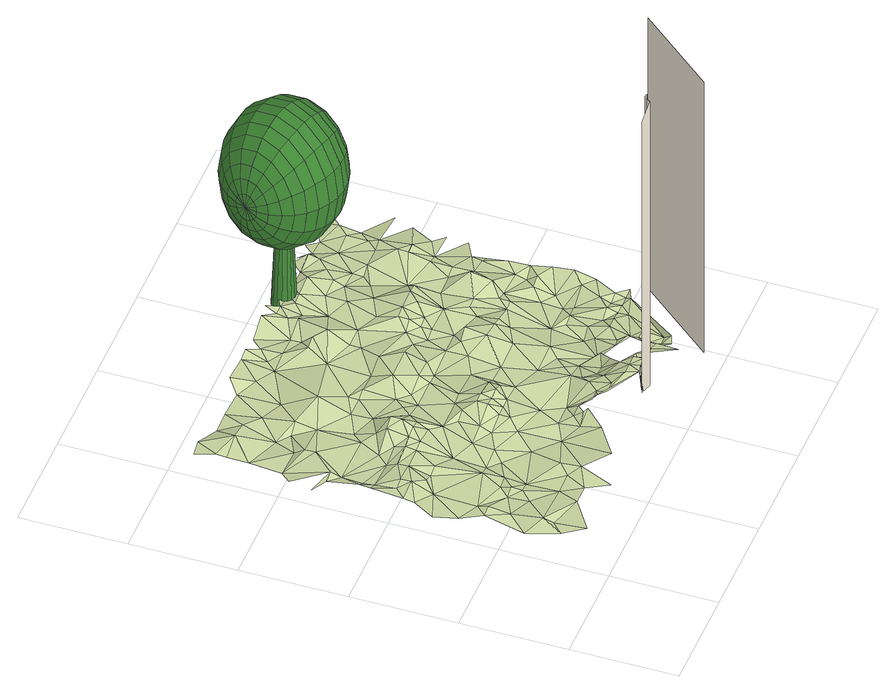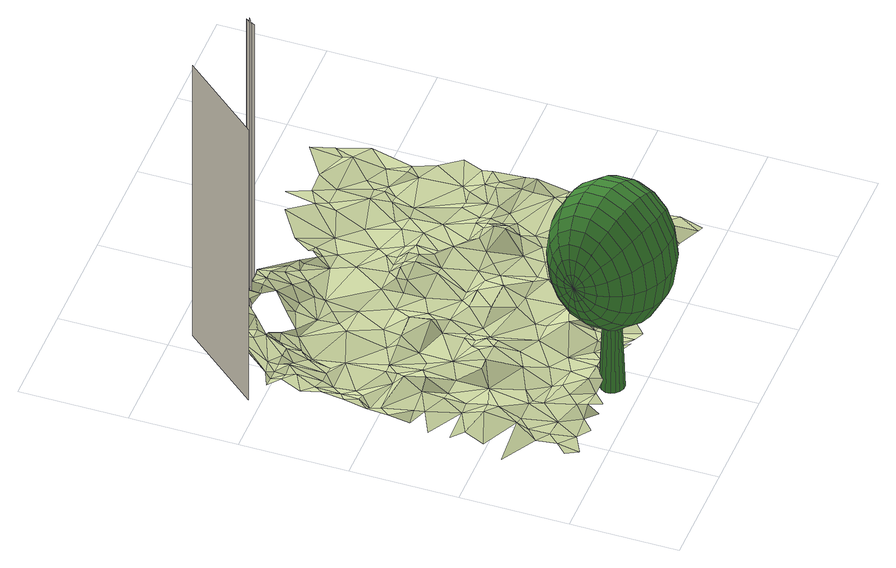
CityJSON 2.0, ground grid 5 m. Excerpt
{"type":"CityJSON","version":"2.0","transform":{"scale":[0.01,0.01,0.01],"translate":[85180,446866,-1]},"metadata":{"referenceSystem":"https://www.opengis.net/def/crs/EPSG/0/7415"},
"CityObjects":{
"building1":{"type":"Building","attributes":{"b3_dak_type":"slanted","b3_h_dak_50p":20.15,"b3_h_dak_70p":21.5,"b3_h_dak_max":52.27,"b3_h_dak_min":1.05,"b3_h_maaiveld":0.002,"b3_kas_warenhuis":false,"b3_mutatie_ahn3_ahn4":false,"b3_reconstructie_onvolledig":false,"b3_rmse_lod12":3.56,"b3_rmse_lod13":2.85,"b3_rmse_lod22":0.467,"b3_val3dity_lod12":"[]","b3_val3dity_lod13":"[]","b3_val3dity_lod22":"[303]","b3_volume_lod12":169744.66,"b3_volume_lod13":169475.98,"b3_volume_lod22":160186.91,"geconstateerd":false,"oorspronkelijkbouwjaar":1945,"status":"Pand in gebruik"},"children":["building1-1"]},
"building1-1":{"type":"BuildingPart","parents":["building1"],"geometry":[{"type":"MultiSurface","lod":"2.2","boundaries":[[[0,1,2,3]],[[4,5,1,0]],[[6,7,5,4,8]],[[9,10,11,12]]],"semantics":{"surfaces":[{"type":"WallSurface","on_footprint_edge":true}],"values":[0,0,0,0]}}]},
"tree1":{"type":"SolitaryVegetationObject","geometry":[{"type":"MultiSurface","lod":"3","boundaries":[[[13,14,15,16,17,18,19,20,21,22,23,24,25,26,27,28]],[[29,30,17,16]],[[30,31,18,17]],[[31,32,19,18]],[[32,33,20,19]],[[33,34,21,20]],[[34,35,22,21]],[[35,36,23,22]],[[36,37,24,23]],[[37,38,25,24]],[[38,39,26,25]],[[39,40,27,26]],[[40,41,28,27]],[[41,42,13,28]],[[42,43,14,13]],[[43,44,15,14]],[[44,29,16,15]],[[32,31,30,29,44,43,42,41,40,39,38,37,36,35,34,33]],[[45,46,47]],[[45,47,48]],[[45,48,49]],[[45,49,50]],[[45,50,51]],[[45,51,52]],[[45,52,53]],[[45,53,54]],[[45,54,55]],[[45,55,56]],[[45,56,57]],[[45,57,58]],[[45,58,59]],[[45,59,60]],[[45,60,61]],[[45,61,46]],[[62,63,47,46]],[[63,64,48,47]],[[64,65,49,48]],[[65,66,50,49]],[[66,67,51,50]],[[67,68,52,51]],[[68,69,53,52]],[[69,70,54,53]],[[70,71,55,54]],[[71,72,56,55]],[[72,73,57,56]],[[73,74,58,57]],[[74,75,59,58]],[[75,76,60,59]],[[76,77,61,60]],[[77,62,46,61]],[[78,79,63,62]],[[79,80,64,63]],[[80,81,65,64]],[[81,82,66,65]],[[82,83,67,66]],[[83,84,68,67]],[[84,85,69,68]],[[85,86,70,69]],[[86,87,71,70]],[[87,88,72,71]],[[88,89,73,72]],[[89,90,74,73]],[[90,91,75,74]],[[91,92,76,75]],[[92,93,77,76]],[[93,78,62,77]],[[94,95,79,78]],[[95,96,80,79]],[[96,97,81,80]],[[97,98,82,81]],[[98,99,83,82]],[[99,100,84,83]],[[100,101,85,84]],[[101,102,86,85]],[[102,103,87,86]],[[103,104,88,87]],[[104,105,89,88]],[[105,106,90,89]],[[106,107,91,90]],[[107,108,92,91]],[[108,109,93,92]],[[109,94,78,93]],[[110,111,95,94]],[[111,112,96,95]],[[112,113,97,96]],[[113,114,98,97]],[[114,115,99,98]],[[115,116,100,99]],[[116,117,101,100]],[[117,118,102,101]],[[118,119,103,102]],[[119,120,104,103]],[[120,121,105,104]],[[121,122,106,105]],[[122,123,107,106]],[[123,124,108,107]],[[124,125,109,108]],[[125,110,94,109]],[[126,127,111,110]],[[127,128,112,111]],[[128,129,113,112]],[[129,130,114,113]],[[130,131,115,114]],[[131,132,116,115]],[[132,133,117,116]],[[133,134,118,117]],[[134,135,119,118]],[[135,136,120,119]],[[136,137,121,120]],[[137,138,122,121]],[[138,139,123,122]],[[139,140,124,123]],[[140,141,125,124]],[[141,126,110,125]],[[142,143,127,126]],[[143,144,128,127]],[[144,145,129,128]],[[145,146,130,129]],[[146,147,131,130]],[[147,148,132,131]],[[148,149,133,132]],[[149,150,134,133]],[[150,151,135,134]],[[151,152,136,135]],[[152,153,137,136]],[[153,154,138,137]],[[154,155,139,138]],[[155,156,140,139]],[[156,157,141,140]],[[157,142,126,141]],[[158,159,143,142]],[[159,160,144,143]],[[160,161,145,144]],[[161,162,146,145]],[[162,163,147,146]],[[163,164,148,147]],[[164,165,149,148]],[[165,166,150,149]],[[166,167,151,150]],[[167,168,152,151]],[[168,169,153,152]],[[169,170,154,153]],[[170,171,155,154]],[[171,172,156,155]],[[172,173,157,156]],[[173,158,142,157]],[[174,175,159,158]],[[175,176,160,159]],[[176,177,161,160]],[[177,178,162,161]],[[178,179,163,162]],[[179,180,164,163]],[[180,181,165,164]],[[181,182,166,165]],[[182,183,167,166]],[[183,184,168,167]],[[184,185,169,168]],[[185,186,170,169]],[[186,187,171,170]],[[187,188,172,171]],[[188,189,173,172]],[[189,174,158,173]],[[190,191,175,174]],[[191,192,176,175]],[[192,193,177,176]],[[193,194,178,177]],[[194,195,179,178]],[[195,196,180,179]],[[196,197,181,180]],[[197,198,182,181]],[[198,199,183,182]],[[199,200,184,183]],[[200,201,185,184]],[[201,202,186,185]],[[202,203,187,186]],[[203,204,188,187]],[[204,205,189,188]],[[205,190,174,189]],[[206,207,191,190]],[[207,208,192,191]],[[208,209,193,192]],[[209,210,194,193]],[[210,211,195,194]],[[211,212,196,195]],[[212,213,197,196]],[[213,214,198,197]],[[214,215,199,198]],[[215,216,200,199]],[[216,217,201,200]],[[217,218,202,201]],[[218,219,203,202]],[[219,220,204,203]],[[220,221,205,204]],[[221,206,190,205]],[[222,223,207,206]],[[223,224,208,207]],[[224,225,209,208]],[[225,226,210,209]],[[226,227,211,210]],[[227,228,212,211]],[[228,229,213,212]],[[229,230,214,213]],[[230,231,215,214]],[[231,232,216,215]],[[232,233,217,216]],[[233,234,218,217]],[[234,235,219,218]],[[235,236,220,219]],[[236,237,221,220]],[[237,222,206,221]],[[238,239,223,222]],[[239,240,224,223]],[[240,241,225,224]],[[241,242,226,225]],[[242,243,227,226]],[[243,244,228,227]],[[244,245,229,228]],[[245,246,230,229]],[[246,247,231,230]],[[247,248,232,231]],[[248,249,233,232]],[[249,250,234,233]],[[250,251,235,234]],[[251,252,236,235]],[[252,253,237,236]],[[253,238,222,237]],[[254,255,239,238]],[[255,256,240,239]],[[256,257,241,240]],[[257,258,242,241]],[[258,259,243,242]],[[259,260,244,243]],[[260,261,245,244]],[[261,262,246,245]],[[262,263,247,246]],[[263,264,248,247]],[[264,265,249,248]],[[265,266,250,249]],[[266,267,251,250]],[[267,268,252,251]],[[268,269,253,252]],[[269,254,238,253]],[[270,271,255,254]],[[271,272,256,255]],[[272,273,257,256]],[[273,274,258,257]],[[274,275,259,258]],[[275,276,260,259]],[[276,277,261,260]],[[277,278,262,261]],[[278,279,263,262]],[[279,280,264,263]],[[280,281,265,264]],[[281,282,266,265]],[[282,283,267,266]],[[283,284,268,267]],[[284,285,269,268]],[[285,270,254,269]],[[286,271,270]],[[286,272,271]],[[286,273,272]],[[286,274,273]],[[286,275,274]],[[286,276,275]],[[286,277,276]],[[286,278,277]],[[286,279,278]],[[286,280,279]],[[286,281,280]],[[286,282,281]],[[286,283,282]],[[286,284,283]],[[286,285,284]],[[286,270,285]]]}]},
"landuse1":{"type":"LandUse","attributes":{"3df_class":"Terrain","bgt_fysiekvoorkomen":"open verharding","bgt_status":"bestaand","identificatienamespace":"NL.IMGeo","onbegroeidterreindeeloptalud":"false","relatievehoogteligging":0,"aantal_punten":0},"geometry":[{"type":"MultiSurface","lod":"1.2","boundaries":[[[287,288,289]],[[290,291,287]],[[291,288,287]],[[288,292,289]],[[292,293,289]],[[290,294,291]],[[294,288,291]],[[295,293,296]],[[297,298,295]],[[299,293,292]],[[292,288,300]],[[299,296,293]],[[301,298,297]],[[296,297,295]],[[299,292,302]],[[294,303,288]],[[304,301,305]],[[302,296,299]],[[300,288,303]],[[302,292,300]],[[306,307,304]],[[305,301,297]],[[306,304,305]],[[308,309,307]],[[308,307,306]],[[302,310,296]],[[311,302,300]],[[312,309,308]],[[306,313,308]],[[305,313,306]],[[311,300,303]],[[314,303,294]],[[315,309,316]],[[317,297,296]],[[305,297,318]],[[309,312,316]],[[311,319,302]],[[320,315,321]],[[302,319,310]],[[310,317,296]],[[318,297,322]],[[315,316,321]],[[311,303,323]],[[319,311,323]],[[324,321,325]],[[305,326,313]],[[313,327,308]],[[308,328,312]],[[326,305,318]],[[310,319,329]],[[322,297,317]],[[303,314,330]],[[323,329,319]],[[316,312,328]],[[330,323,303]],[[326,318,322]],[[331,332,314]],[[313,326,327]],[[310,329,317]],[[308,327,328]],[[321,316,333]],[[325,321,333]],[[314,332,330]],[[326,322,334]],[[322,317,334]],[[335,329,323]],[[336,323,330]],[[337,338,325]],[[328,339,316]],[[317,329,340]],[[325,333,341]],[[326,342,327]],[[336,330,332]],[[342,326,334]],[[337,325,341]],[[343,334,317]],[[340,329,335]],[[344,345,338]],[[327,346,328]],[[347,333,316]],[[340,343,317]],[[336,348,323]],[[345,344,349]],[[316,339,347]],[[335,323,348]],[[334,343,342]],[[349,350,351]],[[346,327,342]],[[339,328,352]],[[338,337,353]],[[346,352,328]],[[344,350,349]],[[344,338,353]],[[354,340,335]],[[355,336,332]],[[356,342,343]],[[343,340,357]],[[356,346,342]],[[355,332,358]],[[341,333,359]],[[341,360,337]],[[354,357,340]],[[352,346,361]],[[339,352,362]],[[354,335,348]],[[346,356,361]],[[363,350,344]],[[355,348,336]],[[333,347,359]],[[339,364,347]],[[361,362,352]],[[360,353,337]],[[339,362,364]],[[365,356,343]],[[366,344,353]],[[356,367,361]],[[360,341,359]],[[366,363,344]],[[343,357,368]],[[361,369,362]],[[367,369,361]],[[365,367,356]],[[354,348,370]],[[364,371,347]],[[357,354,372]],[[358,373,355]],[[368,365,343]],[[371,359,347]],[[362,374,364]],[[375,353,360]],[[369,374,362]],[[370,348,355]],[[367,376,369]],[[377,366,353]],[[359,375,360]],[[365,376,367]],[[372,354,370]],[[363,366,378]],[[375,377,353]],[[357,372,379]],[[364,380,371]],[[374,380,364]],[[368,357,381]],[[365,368,376]],[[381,357,379]],[[382,374,369]],[[376,382,369]],[[383,359,371]],[[377,378,366]],[[373,384,355]],[[368,382,376]],[[355,385,370]],[[386,375,359]],[[374,382,380]],[[355,384,385]],[[383,371,380]],[[372,370,387]],[[372,388,379]],[[389,377,375]],[[368,381,390]],[[381,379,390]],[[359,383,386]],[[373,391,384]],[[372,387,388]],[[368,392,382]],[[380,382,393]],[[385,384,394]],[[395,379,388]],[[389,375,386]],[[379,396,390]],[[378,377,397]],[[398,370,385]],[[398,387,370]],[[394,384,399]],[[379,395,396]],[[368,390,400]],[[384,391,399]],[[380,401,383]],[[400,392,368]],[[382,392,393]],[[389,397,377]],[[388,387,402]],[[393,403,380]],[[394,404,385]],[[394,399,405]],[[395,388,402]],[[390,396,400]],[[383,406,386]],[[398,385,404]],[[395,407,396]],[[380,403,401]],[[404,394,405]],[[402,407,395]],[[402,387,408]],[[387,398,408]],[[383,401,406]],[[393,392,403]],[[396,409,400]],[[396,407,409]],[[410,404,405]],[[402,408,407]],[[410,405,411]],[[400,409,412]],[[407,413,409]],[[403,392,414]],[[397,389,415]],[[407,408,413]],[[386,416,389]],[[403,417,401]],[[417,406,401]],[[418,404,410]],[[400,419,392]],[[410,411,418]],[[408,398,420]],[[409,421,412]],[[422,418,411]],[[409,413,421]],[[400,412,419]],[[413,408,423]],[[392,419,414]],[[415,424,397]],[[425,403,414]],[[406,426,386]],[[403,425,417]],[[398,404,427]],[[418,428,404]],[[415,389,416]],[[429,422,411]],[[422,430,418]],[[417,431,406]],[[413,423,421]],[[420,423,408]],[[422,432,430]],[[418,430,428]],[[433,425,414]],[[398,427,420]],[[414,419,433]],[[412,421,434]],[[425,431,417]],[[429,432,422]],[[426,416,386]],[[412,435,419]],[[421,423,436]],[[404,428,427]],[[423,420,436]],[[437,424,415]],[[406,431,426]],[[435,412,434]],[[438,428,430]],[[430,432,438]],[[421,436,434]],[[439,440,429]],[[419,435,433]],[[429,441,432]],[[429,440,442]],[[437,415,416]],[[432,441,438]],[[428,438,443]],[[429,442,441]],[[444,436,420]],[[425,445,431]],[[442,440,446]],[[433,447,425]],[[427,428,443]],[[435,448,433]],[[449,441,442]],[[436,444,434]],[[450,420,427]],[[441,451,438]],[[438,452,443]],[[442,446,449]],[[453,437,416]],[[420,450,444]],[[438,451,452]],[[447,445,425]],[[454,441,449]],[[433,448,447]],[[434,455,435]],[[454,451,441]],[[449,446,456]],[[426,457,416]],[[458,453,416]],[[459,426,431]],[[456,454,449]],[[427,443,460]],[[453,461,437]],[[434,444,455]],[[445,459,431]],[[457,458,416]],[[443,452,460]],[[448,435,462]],[[427,463,450]],[[452,451,464]],[[465,451,454]],[[465,454,456]],[[466,465,456]],[[435,455,462]],[[427,460,463]],[[461,453,467]],[[458,467,453]],[[452,464,460]],[[451,468,464]],[[426,469,457]],[[465,466,470]],[[471,450,463]],[[447,448,472]],[[426,459,473]],[[447,472,445]],[[444,450,474]],[[457,475,458]],[[455,444,476]],[[463,460,471]],[[426,477,469]],[[426,473,477]],[[466,478,470]],[[448,462,472]],[[458,479,467]],[[464,480,460]],[[464,468,480]],[[462,455,481]],[[469,475,457]],[[475,479,458]],[[450,471,482]],[[445,483,459]],[[476,444,474]],[[484,470,478]],[[481,455,476]],[[467,479,485]],[[471,460,486]],[[445,472,483]],[[450,482,474]],[[477,475,469]],[[484,487,470]],[[460,480,486]],[[472,462,488]],[[462,481,489]],[[459,490,473]],[[482,471,486]],[[481,476,491]],[[489,488,462]],[[473,490,477]],[[475,492,479]],[[489,481,491]],[[484,493,494]],[[495,485,479]],[[477,492,475]],[[496,487,484]],[[483,490,459]],[[488,483,472]],[[486,480,497]],[[494,496,484]],[[498,494,493]],[[476,474,499]],[[499,491,476]],[[500,487,496]],[[489,501,488]],[[502,483,488]],[[503,487,500]],[[479,504,495]],[[505,474,482]],[[506,494,498]],[[504,479,492]],[[482,486,507]],[[506,496,494]],[[488,501,502]],[[486,497,508]],[[477,490,509]],[[510,497,503]],[[511,497,510]],[[512,490,483]],[[492,477,509]],[[513,500,496]],[[514,483,502]],[[515,489,491]],[[505,499,474]],[[513,496,506]],[[511,510,503]],[[508,497,511]],[[513,503,500]],[[512,483,514]],[[486,508,507]],[[502,501,516]],[[517,495,504]],[[491,499,515]],[[492,518,504]],[[490,512,519]],[[514,502,516]],[[489,520,501]],[[505,482,521]],[[503,522,511]],[[521,482,507]],[[499,505,523]],[[509,518,492]],[[517,504,524]],[[512,514,525]],[[511,522,508]],[[524,504,518]],[[525,514,516]],[[526,517,524]],[[515,499,523]],[[512,525,519]],[[520,516,501]],[[515,520,489]],[[503,513,527]],[[528,490,519]],[[513,506,527]],[[522,503,529]],[[509,490,528]],[[508,530,507]],[[531,506,498]],[[508,522,530]],[[518,509,532]],[[524,518,532]],[[516,533,525]],[[534,523,505]],[[503,527,529]],[[507,535,521]],[[530,535,507]],[[520,533,516]],[[534,505,521]],[[515,523,534]],[[536,519,525]],[[522,537,530]],[[522,529,537]],[[509,538,532]],[[539,524,532]],[[533,540,525]],[[520,515,541]],[[528,519,536]],[[534,541,515]],[[528,542,509]],[[531,527,506]],[[509,542,538]],[[535,543,521]],[[530,543,535]],[[520,540,533]],[[537,543,530]],[[540,536,525]],[[529,544,537]],[[545,524,539]],[[532,538,539]],[[529,527,544]],[[546,534,521]],[[541,547,520]],[[548,537,544]],[[548,543,537]],[[541,534,547]],[[549,521,543]],[[540,520,550]],[[544,527,551]],[[538,552,539]],[[547,553,520]],[[534,554,547]],[[546,521,555]],[[548,544,551]],[[546,554,534]],[[528,536,556]],[[539,552,545]],[[556,542,528]],[[543,548,557]],[[542,558,538]],[[550,520,553]],[[549,555,521]],[[527,531,551]],[[559,536,540]],[[551,560,548]],[[558,552,538]],[[543,557,549]],[[557,548,561]],[[560,561,548]],[[540,550,559]],[[562,554,546]],[[554,563,547]],[[564,558,542]],[[565,556,536]],[[551,566,560]],[[542,556,564]],[[551,531,566]],[[536,559,565]],[[555,562,546]],[[550,553,559]],[[553,547,567]],[[561,560,568]],[[562,563,554]],[[560,566,568]],[[547,563,567]],[[557,569,549]],[[557,561,569]],[[558,570,552]],[[549,571,555]],[[566,531,572]],[[568,566,572]],[[559,553,573]],[[549,569,571]],[[574,558,564]],[[575,562,555]],[[561,568,576]],[[556,565,577]],[[553,567,573]],[[578,564,556]],[[571,575,555]],[[574,570,558]],[[561,576,569]],[[563,579,567]],[[562,580,563]],[[581,565,559]],[[577,578,556]],[[574,564,578]],[[575,582,562]],[[579,573,567]],[[569,583,571]],[[577,565,581]],[[571,584,575]],[[559,573,585]],[[580,579,563]],[[586,570,574]],[[576,583,569]],[[562,582,580]],[[573,579,587]],[[578,577,581]],[[586,574,578]],[[584,571,588]],[[571,583,588]],[[584,582,575]],[[589,570,590]],[[590,570,586]],[[581,559,591]],[[585,573,587]],[[559,585,592]],[[559,592,591]],[[579,593,587]],[[594,582,584]],[[580,595,579]],[[581,596,578]],[[584,588,594]],[[596,586,578]],[[582,594,580]],[[585,587,597]],[[595,593,579]],[[598,590,586]],[[599,590,598]],[[587,593,597]],[[592,585,597]],[[594,600,580]],[[580,600,595]],[[601,581,591]],[[598,586,596]],[[596,581,601]],[[591,592,602]],[[597,602,592]],[[595,603,593]],[[600,603,595]],[[591,604,601]],[[604,591,602]],[[605,598,596]],[[597,593,606]],[[607,596,601]],[[597,608,602]],[[609,598,605]],[[607,601,604]],[[607,610,596]],[[610,605,596]],[[597,611,608]],[[602,612,604]],[[613,607,604]],[[608,612,602]],[[613,610,607]],[[614,605,610]],[[614,610,613]],[[605,614,615]],[[613,604,616]],[[617,615,614]]]}]}
},
"vertices":[
[1171,236,1722],[1171,236,100],[1118,254,100],[1118,254,1649],[1187,255,1722],[1187,255,100],[1198,269,1722],[1198,269,100],[1187,255,1746],[1757,456,1645],[1757,456,100],[1448,92,100],[1448,92,1645],
[1143,1920,570],[1128,1920,570],[1115,1915,570],[1105,1905,570],[1100,1890,570],[1100,1875,570],[1105,1862,570],[1115,1852,570],[1130,1847,570],[1145,1847,570],[1158,1852,570],[1168,1862,570],[1173,1877,570],[1173,1892,570],[1168,1905,570],[1158,1915,570],[1090,1915,100],[1080,1895,100],[1080,1872,100],[1090,1852,100],[1105,1837,100],[1125,1827,100],[1148,1827,100],[1168,1837,100],[1183,1852,100],[1193,1872,100],[1193,1895,100],[1183,1915,100],[1168,1930,100],[1148,1940,100],[1125,1940,100],[1105,1930,100],[865,1962,853],[870,1960,925],[875,1980,918],[880,1997,903],[885,2007,880],[885,2012,853],[885,2007,825],[880,1997,803],[875,1980,785],[870,1960,780],[865,1940,785],[860,1922,803],[855,1910,825],[855,1907,853],[855,1910,880],[860,1922,903],[865,1940,918],[885,1955,993],[898,1995,983],[908,2030,953],[913,2052,905],[915,2060,853],[913,2052,798],[908,2030,753],[898,1995,723],[885,1955,713],[875,1915,723],[865,1882,753],[858,1860,798],[855,1852,853],[858,1860,905],[865,1882,953],[875,1915,983],[910,1947,1055],[928,2005,1040],[940,2055,998],[950,2087,930],[955,2100,853],[950,2087,775],[940,2055,708],[928,2005,665],[910,1947,648],[895,1890,665],[880,1842,708],[870,1810,775],[868,1797,853],[870,1810,930],[880,1842,998],[895,1890,1040],[945,1937,1113],[965,2012,1093],[983,2075,1035],[995,2115,953],[1000,2130,853],[995,2115,753],[983,2075,670],[965,2012,613],[945,1937,593],[923,1865,613],[905,1802,670],[893,1762,753],[890,1747,853],[893,1762,953],[905,1802,1035],[923,1865,1093],[985,1927,1158],[1010,2012,1135],[1030,2087,1068],[1045,2135,970],[1050,2152,853],[1045,2135,735],[1030,2087,638],[1010,2012,570],[985,1927,548],[960,1840,570],[940,1767,638],[925,1717,735],[920,1702,853],[925,1717,970],[940,1767,1068],[960,1840,1135],[1033,1912,1190],[1060,2010,1165],[1083,2090,1093],[1098,2145,983],[1105,2165,853],[1098,2145,723],[1083,2090,613],[1060,2010,540],[1033,1912,513],[1005,1817,540],[983,1735,613],[965,1682,723],[960,1662,853],[965,1682,983],[983,1735,1093],[1005,1817,1165],[1083,1900,1213],[1113,2000,1185],[1138,2087,1108],[1153,2145,990],[1160,2165,853],[1153,2145,715],[1138,2087,598],[1113,2000,520],[1083,1900,493],[1055,1797,520],[1030,1710,598],[1013,1652,715],[1008,1632,853],[1013,1652,990],[1030,1710,1108],[1055,1797,1185],[1135,1882,1220],[1165,1987,1190],[1190,2075,1113],[1208,2135,993],[1215,2155,853],[1208,2135,713],[1190,2075,593],[1165,1987,513],[1135,1882,485],[1108,1780,513],[1083,1692,593],[1065,1632,713],[1058,1612,853],[1065,1632,993],[1083,1692,1113],[1108,1780,1190],[1190,1867,1213],[1218,1970,1185],[1243,2057,1108],[1260,2115,990],[1265,2135,853],[1260,2115,715],[1243,2057,598],[1218,1970,520],[1190,1867,493],[1160,1767,520],[1135,1680,598],[1120,1622,715],[1113,1602,853],[1120,1622,990],[1135,1680,1108],[1160,1767,1185],[1240,1855,1190],[1268,1950,1165],[1290,2030,1093],[1305,2085,983],[1313,2105,853],[1305,2085,723],[1290,2030,613],[1268,1950,540],[1240,1855,513],[1213,1757,540],[1190,1677,613],[1173,1622,723],[1168,1602,853],[1173,1622,983],[1190,1677,1093],[1213,1757,1165],[1288,1840,1158],[1313,1927,1135],[1333,2000,1068],[1348,2050,970],[1353,2065,853],[1348,2050,735],[1333,2000,638],[1313,1927,570],[1288,1840,548],[1263,1755,570],[1240,1680,638],[1228,1632,735],[1223,1615,853],[1228,1632,970],[1240,1680,1068],[1263,1755,1135],[1328,1830,1113],[1350,1902,1093],[1368,1965,1035],[1378,2005,953],[1383,2020,853],[1378,2005,753],[1368,1965,670],[1350,1902,613],[1328,1830,593],[1308,1755,613],[1290,1692,670],[1278,1652,753],[1273,1637,853],[1278,1652,953],[1290,1692,1035],[1308,1755,1093],[1363,1820,1055],[1378,1877,1040],[1393,1925,998],[1403,1957,930],[1405,1970,853],[1403,1957,775],[1393,1925,708],[1378,1877,665],[1363,1820,648],[1345,1762,665],[1330,1712,708],[1323,1680,775],[1318,1667,853],[1323,1680,930],[1330,1712,998],[1345,1762,1040],[1388,1812,993],[1398,1852,983],[1408,1885,953],[1415,1907,905],[1418,1915,853],[1415,1907,798],[1408,1885,753],[1398,1852,723],[1388,1812,713],[1375,1772,723],[1365,1737,753],[1360,1715,798],[1358,1707,853],[1360,1715,905],[1365,1737,953],[1375,1772,983],[1403,1807,925],[1408,1827,918],[1413,1845,903],[1415,1857,880],[1418,1860,853],[1415,1857,825],[1413,1845,803],[1408,1827,785],[1403,1807,780],[1398,1787,785],[1393,1770,803],[1388,1757,825],[1388,1755,853],[1388,1757,880],[1393,1770,903],[1398,1787,918],[1408,1805,853],
[131,266,120],[181,362,138],[81,412,117],[181,166,136],[181,316,121],[181,512,115],[131,612,119],[331,266,134],[81,712,112],[181,662,112],[181,862,121],[31,812,132],[181,612,127],[281,462,118],[81,912,143],[281,562,110],[381,362,120],[81,962,152],[181,962,163],[131,1012,151],[81,1112,165],[131,1112,140],[81,1162,170],[331,612,110],[331,512,123],[131,1162,135],[181,1012,162],[431,266,129],[81,1312,141],[131,1262,137],[381,712,120],[231,912,146],[331,562,127],[31,1362,121],[131,1312,154],[281,912,127],[381,512,114],[31,1462,139],[81,1512,126],[281,1012,154],[281,1062,150],[281,1112,125],[381,612,124],[481,362,127],[481,166,134],[531,316,151],[231,1412,155],[331,912,143],[481,662,110],[531,412,141],[231,1512,119],[81,1662,143],[331,1162,125],[431,712,106],[231,1462,152],[381,1012,158],[431,862,115],[181,1762,185],[81,1762,143],[381,1062,167],[381,1262,128],[581,562,119],[81,1812,149],[131,1912,143],[81,1912,118],[381,1112,149],[281,1612,105],[531,712,126],[681,462,125],[431,1012,167],[531,812,133],[631,216,171],[381,1462,140],[331,1562,118],[431,1062,179],[431,1162,197],[231,1862,139],[431,1212,153],[531,1012,151],[281,1762,160],[481,1062,195],[581,962,144],[481,1112,223],[681,662,122],[431,1312,117],[631,762,125],[781,316,165],[481,1162,224],[381,1562,159],[531,1062,180],[381,1712,132],[331,1862,149],[631,812,150],[531,1262,138],[631,912,144],[581,1112,161],[531,1362,131],[781,412,141],[781,512,127],[531,1512,189],[731,712,143],[731,762,147],[481,1662,138],[681,912,169],[857,404,183],[681,1112,133],[631,1162,149],[831,462,145],[731,812,190],[731,862,193],[481,1862,133],[831,612,130],[840,419,173],[731,962,147],[631,1362,132],[781,762,147],[681,1212,138],[881,512,134],[869,453,173],[631,1412,134],[781,812,179],[831,762,149],[781,862,195],[931,412,173],[939,394,195],[781,962,161],[831,812,192],[731,1162,135],[581,1812,142],[681,1762,130],[681,1362,149],[981,412,175],[831,1112,137],[931,762,134],[881,862,175],[981,362,191],[881,812,171],[531,1912,178],[781,1262,179],[781,1562,150],[1081,562,135],[1031,462,172],[1099,258,234],[1031,362,195],[781,1362,140],[1081,316,229],[831,1162,165],[931,962,144],[881,1112,134],[931,862,141],[681,1912,155],[1081,412,181],[1111,248,119],[1117,255,119],[1131,316,231],[1131,266,239],[1081,512,140],[1031,862,133],[881,1362,169],[1171,237,119],[931,1262,184],[931,1162,155],[1181,266,240],[1081,712,118],[1163,369,203],[1131,462,132],[731,1812,128],[1181,316,235],[1031,1012,153],[1197,270,119],[831,1662,174],[781,1762,151],[931,1462,145],[1181,562,107],[731,1912,170],[1031,1112,151],[1131,612,127],[1181,462,126],[1220,320,218],[1231,266,232],[781,1862,146],[1220,434,155],[881,1662,190],[1278,271,213],[1181,662,117],[1031,1262,144],[931,1512,149],[1181,862,143],[881,1712,143],[1131,962,204],[931,1612,206],[1331,166,195],[881,1762,142],[1277,499,118],[1081,1062,178],[1231,712,131],[1081,1312,153],[1331,266,198],[831,1912,140],[1281,512,79],[1333,337,192],[1081,1212,140],[1131,1112,157],[1031,1512,150],[1131,1062,220],[981,1762,182],[1381,216,167],[1381,266,143],[931,1912,195],[1381,316,143],[1332,452,130],[1402,223,193],[1231,962,182],[1381,362,160],[1131,1212,159],[1131,1262,159],[1387,404,148],[981,1812,171],[1281,912,137],[1431,266,148],[1381,612,63],[1381,562,96],[1081,1662,141],[1381,412,158],[1381,462,118],[1131,1362,190],[1431,362,156],[1131,1312,186],[1281,1062,153],[1181,1262,171],[981,1862,180],[1031,1762,157],[1131,1462,157],[1281,1212,150],[1381,762,90],[1431,512,138],[1281,962,169],[1031,1862,179],[1181,1362,200],[981,1912,210],[1531,462,134],[1181,1612,156],[1481,512,141],[1431,612,107],[1616,484,150],[1081,1812,173],[1231,1312,207],[1381,962,139],[1431,712,84],[1231,1512,166],[1481,562,113],[1131,1812,181],[1131,1862,155],[1281,1362,208],[1331,1112,150],[1181,1712,159],[1481,712,98],[1531,512,130],[1131,1912,166],[1431,962,143],[1381,1112,156],[1531,562,147],[1531,762,76],[1331,1362,198],[1581,512,132],[1181,1862,168],[1381,1262,141],[1431,1012,147],[1531,862,84],[1281,1662,144],[1531,712,98],[1231,1812,193],[1381,1412,141],[1581,562,128],[1581,612,149],[1481,1012,132],[1481,1062,191],[1281,1712,166],[1331,1562,135],[1630,512,133],[1481,1162,214],[1630,562,145],[1630,712,146],[1281,1862,164],[1581,812,94],[1680,512,138],[1481,1262,149],[1331,1762,169],[1581,912,116],[1680,662,151],[1381,1612,130],[1381,1662,134],[1531,1162,172],[1630,1012,117],[1431,1612,156],[1630,962,99],[1680,762,175],[1630,912,137],[1531,1362,166],[1381,1812,170],[1531,1262,166],[1680,862,161],[1331,1912,162],[1381,1862,184],[1531,1512,193],[1531,1462,190],[1630,1212,157],[1680,962,140],[1630,1162,147],[1481,1762,138],[1581,1362,152],[1431,1862,144],[1381,1912,147],[1680,1062,135],[1531,1612,154],[1581,1462,191],[1680,1162,119],[1581,1612,174],[1531,1862,125],[1730,1262,137],[1581,1662,152],[1680,1412,142],[1481,1912,135],[1581,1762,153],[1730,1362,138],[1730,1512,147],[1630,1712,142],[1630,1812,156],[1630,1912,137],[1780,1612,130],[1680,1862,155]
]}
